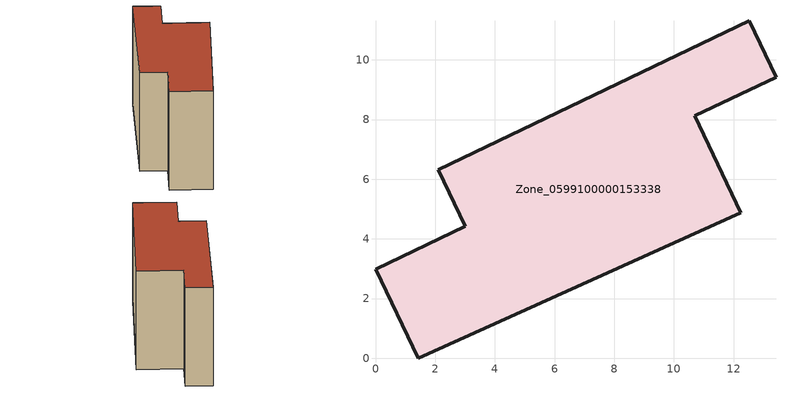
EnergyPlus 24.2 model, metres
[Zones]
Zone_0599100000153338
 floor ground (C_G): 3.01,4.42 2.1,6.32 12.52,11.31 13.42,9.41 10.7,8.12 12.24,4.87 1.43,0 0,2.99 z0
 wall outside (C_F): 0,2.99 1.43,0 12.24,4.87 10.7,8.12 13.42,9.41 12.52,11.31 2.1,6.32 3.01,4.42 0,2.99 z0:8.28
 roof outside (C_R): 3.01,4.42 0,2.99 1.43,0 12.24,4.87 10.7,8.12 13.42,9.41 12.52,11.31 2.1,6.32 z8.28
[BUILDING]
Pand.0599100000153338: North Axis=0; Terrain=City; Loads Convergence Tolerance Value=0.04; Temperature Convergence Tolerance Value=0.4; Solar Distribution=FullExterior; Maximum Number of Warmup Days=25; Minimum Number of Warmup Days=1
[Site:Location]
Rotterdam.The.Hague.AP_ZH_NLD Design_Conditions: Latitude=51.96; Longitude=4.45; Time Zone=1; Elevation=-4.5
[SITE:GROUNDTEMPERATURE:BUILDINGSURFACE]
18, 18, 18, 18, 18, 18, 18, 18, 18, 18, 18, 18
[MATERIAL] Thermal Absorptance=0.9; Solar Absorptance=0.7; Visible Absorptance=0.7
Name | Roughness | Thickness | Conductivity | Density | Specific Heat
G.TI.1975-1991 | MediumSmooth | 0.15 | 0.288461 | 540 | 1210
F.TI.1975-1991 | Rough | 0.3 | 0.230769 | 1920 | 840
R.TI.1975-1991 | MediumRough | 0.2 | 0.153846 | 1500 | 1000
[CONSTRUCTION]
C_G: G.TI.1975-1991
C_F: F.TI.1975-1991
C_R: R.TI.1975-1991
[ZONE]
Zone_0599100000153338: Type=1; Multiplier=1; Ceiling Height=Autocalculate; Volume=Autocalculate; Floor Area=autocalculate; Part of Total Floor Area=Yes
[ZONEINFILTRATION:DESIGNFLOWRATE]
Infil_Zone_0599100000153338: Zone or ZoneList or Space or SpaceList=Zone_0599100000153338; Schedule=AlwaysOn; Design Flow Rate Calculation Method=Flow/Area; Flow Rate per Floor Area=0.003; Constant Term Coefficient=1; Temperature Term Coefficient=0; Velocity Term Coefficient=0; Velocity Squared Term Coefficient=0
[HVACTEMPLATE:ZONE:IDEALLOADSAIRSYSTEM]
Zone_0599100000153338: Maximum Heating Supply Air Temperature=50; Minimum Cooling Supply Air Temperature=13; Maximum Heating Supply Air Humidity Ratio=0.0156; Minimum Cooling Supply Air Humidity Ratio=0.0077; Heating Limit=NoLimit; Cooling Limit=NoLimit; Dehumidification Control Type=ConstantSensibleHeatRatio; Cooling Sensible Heat Ratio=0.7; Dehumidification Setpoint=60; Humidification Control Type=None; Humidification Setpoint=30; Outdoor Air Method=None; Outdoor Air Flow Rate per Person=0.00944; Outdoor Air Flow Rate per Zone Floor Area=0; Outdoor Air Flow Rate per Zone=0; Demand Controlled Ventilation Type=None; Outdoor Air Economizer Type=NoEconomizer; Heat Recovery Type=None; Sensible Heat Recovery Effectiveness=0.7; Latent Heat Recovery Effectiveness=0.65
[ZONECONTROL:THERMOSTAT]
ThermostatControl_Zone_0599100000153338: Zone or ZoneList=Zone_0599100000153338; Control Type Schedule=DualSetpointControlType; Control 1=Thermostat_Zone_0599100000153338; Temperature Difference Between Cutout And Setpoint=0
[THERMOSTATSETPOINT:DUALSETPOINT]
Thermostat_Zone_0599100000153338: Heating Setpoint Temperature Schedule=HeatingSetpoint_Zone_0599100000153338; Cooling Setpoint Temperature Schedule=CoolingSetpoint_Zone_0599100000153338
[SCHEDULE:COMPACT]
HeatingSetpoint_Zone_0599100000153338: Through: 12/31, For: AllDays, Until: 24:00, 21
CoolingSetpoint_Zone_0599100000153338: Through: 12/31, For: AllDays, Until: 24:00, 24
DualSetpointControlType: Through: 12/31, For: AllDays, Until: 24:00, 4
AlwaysOn: Through: 12/31, For: AllDays, Until: 24:00, 1
